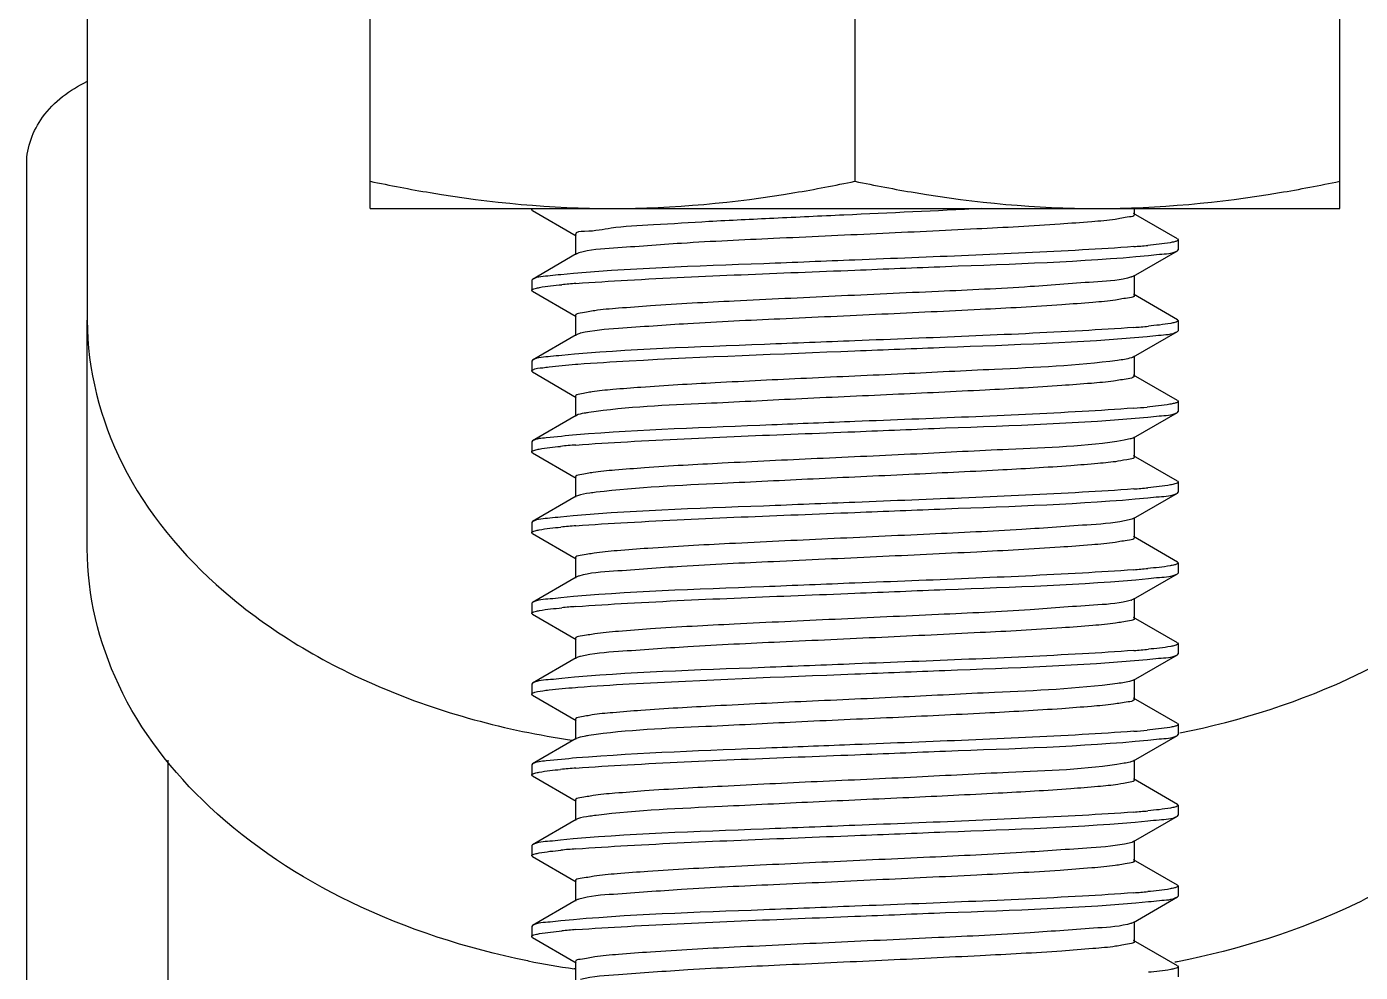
# Model space of a CAD drawing. Extents: x 27938 to 1507990, y 110129 to 923079.
# Drawn here: x 454444.3 to 454738, y 368835.8 to 369044.1 of the extents above; entities that cross this region are included whole.
import ezdxf

# ---------------------------------------------------------------- set-up
doc = ezdxf.new("R2010")
doc.units = 0
doc.header["$LTSCALE"] = 1000
doc.header["$MEASUREMENT"] = 0

msp = doc.modelspace()

# ---------------------------------------------------------------- linework, layer by layer
at = {"linetype": 'Continuous'}
for p, q in [((454519.95, 369004.08), (454519.95, 369537.93)), ((454733.49, 369004.08), (454733.49, 369537.93)), ((454626.72, 369531.92), (454626.72, 369010.09)), ((454457.67, 369322.37), (454457.67, 368979.45)), ((454444.32, 366000.39), (454444.32, 369014.05)), ((454519.95, 369004.08), (454733.49, 369004.08)), ((454555.71, 369003.67), (454555.54, 369003.86)), ((454555.71, 369003.67), (454565.36, 368998.07)), ((454688.27, 369002.75), (454688.27, 369004.08)), ((454697.73, 368997.38), (454688.07, 369002.97)), ((454565.17, 368998.3), (454565.17, 368993.85)), ((454688.07, 368989.18), (454697.73, 368994.77)), ((454697.73, 368997.38), (454697.9, 368997.19)), ((454697.73, 368994.77), (454697.9, 368994.96)), ((454697.9, 368997.19), (454697.9, 368994.96)), ((454565.36, 368994.08), (454555.71, 368988.48)), ((454688.07, 368989.18), (454687.72, 368989.02)), ((454688.27, 368984.95), (454688.27, 368989.4)), ((454555.71, 368988.48), (454555.54, 368988.29)), ((454555.54, 368988.29), (454555.54, 368986.07)), ((454555.71, 368985.87), (454555.54, 368986.07)), ((454555.71, 368985.87), (454565.36, 368980.28)), ((454697.73, 368979.59), (454688.07, 368985.18)), ((454565.17, 368980.5), (454565.17, 368976.06)), ((454457.67, 368929.12), (454457.67, 368979.45)), ((454697.73, 368979.59), (454697.9, 368979.39)), ((454697.73, 368976.97), (454697.9, 368977.17)), ((454697.9, 368979.39), (454697.9, 368977.17)), ((454565.36, 368976.28), (454555.71, 368970.69)), ((454688.07, 368971.38), (454697.73, 368976.97)), ((454688.27, 368967.16), (454688.27, 368971.61)), ((454555.71, 368970.69), (454555.54, 368970.49)), ((454555.54, 368970.49), (454555.54, 368968.27)), ((454555.71, 368968.08), (454555.54, 368968.27)), ((454565.18, 368969.76), (454565.68, 368969.8)), ((454555.71, 368968.08), (454565.36, 368962.48)), ((454697.73, 368961.79), (454688.07, 368967.38)), ((454565.17, 368962.71), (454565.17, 368958.26)), ((454697.73, 368961.79), (454697.9, 368961.6)), ((454697.9, 368961.6), (454697.9, 368959.37)), ((454565.36, 368958.49), (454555.71, 368952.89)), ((454688.07, 368953.59), (454697.73, 368959.18)), ((454697.73, 368959.18), (454697.9, 368959.37)), ((454688.27, 368949.36), (454688.27, 368953.81)), ((454555.71, 368952.89), (454555.54, 368952.7)), ((454555.54, 368952.7), (454555.54, 368950.48)), ((454555.71, 368950.28), (454555.54, 368950.48)), ((454555.71, 368950.28), (454565.36, 368944.69)), ((454697.73, 368944), (454688.07, 368949.59)), ((454565.17, 368944.91), (454565.17, 368940.47)), ((454697.73, 368944), (454697.9, 368943.8)), ((454697.9, 368943.8), (454697.9, 368941.58)), ((454565.36, 368940.69), (454555.71, 368935.1)), ((454565.64, 368940.81), (454565.36, 368940.69)), ((454688.07, 368935.79), (454697.73, 368941.38)), ((454697.73, 368941.38), (454697.9, 368941.58)), ((454688.27, 368931.57), (454688.27, 368936.02)), ((454555.71, 368935.1), (454555.54, 368934.9)), ((454555.54, 368934.9), (454555.54, 368932.68)), ((454555.71, 368932.49), (454555.54, 368932.68)), ((454555.71, 368932.49), (454565.36, 368926.89)), ((454697.73, 368926.2), (454688.07, 368931.79)), ((454565.17, 368927.12), (454565.17, 368922.67)), ((454697.73, 368926.2), (454697.9, 368926.01)), ((454697.9, 368926.01), (454697.9, 368923.78)), ((454565.36, 368922.9), (454555.71, 368917.3)), ((454688.07, 368918), (454697.73, 368923.59)), ((454697.73, 368923.59), (454697.9, 368923.78)), ((454555.71, 368917.3), (454555.54, 368917.11)), ((454555.54, 368917.11), (454555.54, 368914.89)), ((454688.07, 368918), (454687.72, 368917.84)), ((454688.27, 368913.77), (454688.27, 368918.22)), ((454555.71, 368914.69), (454555.54, 368914.89)), ((454555.71, 368914.69), (454565.36, 368909.1)), ((454697.73, 368908.41), (454688.07, 368914)), ((454565.17, 368909.32), (454565.17, 368904.88)), ((454697.73, 368908.41), (454697.9, 368908.21)), ((454697.9, 368908.21), (454697.9, 368905.99)), ((454565.36, 368905.1), (454555.71, 368899.51)), ((454688.07, 368900.2), (454697.73, 368905.79)), ((454697.73, 368905.79), (454697.9, 368905.99)), ((454555.71, 368899.51), (454555.54, 368899.31)), ((454555.54, 368899.31), (454555.54, 368897.09)), ((454565.18, 368898.58), (454565.68, 368898.62)), ((454688.27, 368895.98), (454688.27, 368900.43)), ((454555.71, 368896.9), (454555.54, 368897.09)), ((454555.71, 368896.9), (454565.36, 368891.3)), ((454697.73, 368890.61), (454688.07, 368896.2)), ((454565.17, 368891.53), (454565.17, 368887.08)), ((454697.73, 368890.61), (454697.9, 368890.42)), ((454697.9, 368890.42), (454697.9, 368888.19)), ((454565.36, 368887.31), (454555.71, 368881.71)), ((454564.37, 368886.99), (454564.6, 368886.96)), ((454688.07, 368882.41), (454697.73, 368888)), ((454697.73, 368888), (454697.9, 368888.19)), ((454475.46, 366583.55), (454475.46, 368882.52)), ((454555.71, 368881.71), (454555.54, 368881.52)), ((454555.54, 368881.52), (454555.54, 368879.3)), ((454688.27, 368878.18), (454688.27, 368882.63)), ((454555.71, 368879.1), (454555.54, 368879.3)), ((454555.71, 368879.1), (454565.36, 368873.51)), ((454697.73, 368872.82), (454688.07, 368878.41)), ((454565.17, 368873.73), (454565.17, 368869.29)), ((454697.73, 368872.82), (454697.9, 368872.62)), ((454697.9, 368872.62), (454697.9, 368870.4)), ((454565.36, 368869.51), (454555.71, 368863.92)), ((454565.64, 368869.63), (454565.36, 368869.51)), ((454688.07, 368864.61), (454697.73, 368870.2)), ((454697.73, 368870.2), (454697.9, 368870.4)), ((454555.71, 368863.92), (454555.54, 368863.72)), ((454555.54, 368863.72), (454555.54, 368861.5)), ((454688.27, 368860.39), (454688.27, 368864.84)), ((454555.71, 368861.31), (454555.54, 368861.5)), ((454555.71, 368861.31), (454565.36, 368855.71)), ((454697.73, 368855.02), (454688.07, 368860.61)), ((454565.17, 368855.94), (454565.17, 368851.49)), ((454697.73, 368855.02), (454697.9, 368854.83)), ((454697.9, 368854.83), (454697.9, 368852.6)), ((454565.36, 368851.72), (454555.71, 368846.12)), ((454688.07, 368846.82), (454697.73, 368852.41)), ((454697.73, 368852.41), (454697.9, 368852.6)), ((454555.71, 368846.12), (454555.54, 368845.93)), ((454555.54, 368845.93), (454555.54, 368843.71)), ((454688.07, 368846.82), (454687.72, 368846.66)), ((454688.27, 368842.59), (454688.27, 368847.04)), ((454555.71, 368843.51), (454555.54, 368843.71)), ((454555.71, 368843.51), (454565.36, 368837.92)), ((454697.73, 368837.23), (454688.07, 368842.82)), ((454554.78, 368838.31), (454554.58, 368838.35)), ((454565.11, 368836.55), (454564.88, 368836.59)), ((454565.17, 368838.14), (454565.17, 368833.7)), ((454697.4, 368838.06), (454697.2, 368838.03)), ((454697.63, 368838.11), (454697.4, 368838.06)), ((454697.76, 368838.13), (454697.63, 368838.11)), ((454697.73, 368837.23), (454697.9, 368837.03)), ((454697.9, 368837.03), (454697.9, 368834.81))]:
    msp.add_line(p, q, dxfattribs=at)
for centre, radius, start, end in [((454672.41, 369197.4), 202.32, 274.4572, 275.3373), ((454686.38, 368992.91), 4.11, 287.9093, 289.0439), ((454580.94, 368786.79), 201.39, 94.4567, 95.3502), ((454672.64, 369176.92), 199.64, 274.4562, 275.3757), ((454568.54, 368967.31), 9.56, 103.4604, 104.3304), ((454672.05, 369166.19), 206.72, 274.4595, 275.2732), ((454580.43, 368757.33), 195.24, 94.4466, 95.4486), ((454672.45, 369143.55), 201.86, 274.4571, 275.3431), ((454580.55, 368738.1), 196.68, 94.4521, 95.4224), ((454672.41, 369126.22), 202.32, 274.4572, 275.3373), ((454580.94, 368715.61), 201.39, 94.4567, 95.3502), ((454686.38, 368921.73), 4.11, 287.9093, 289.0439), ((454672.64, 369105.74), 199.64, 274.4562, 275.3757), ((454568.54, 368896.13), 9.56, 103.4604, 104.3304), ((454672.05, 369095.01), 206.72, 274.4595, 275.2732), ((454580.43, 368686.15), 195.24, 94.4466, 95.4486), ((454672.45, 369072.37), 201.86, 274.4571, 275.3431), ((454580.55, 368666.92), 196.68, 94.4521, 95.4224), ((454672.41, 369055.04), 202.32, 274.4572, 275.3373), ((454580.94, 368644.43), 201.39, 94.4567, 95.3502), ((454686.38, 368850.55), 4.11, 287.9093, 289.0439), ((454590.28, 369015.8), 181.01, 258.6889, 261.9339)]:
    msp.add_arc(centre, radius, start, end, dxfattribs=at)
for points, knots in [([(454444.32, 369014.05), (454444.32, 369017.63), (454447.3, 369025.46), (454453.84, 369030.22), (454457.58, 369032.08)], [0, 0, 0, 0, 0.461863, 1, 1, 1, 1]), ([(454519.95, 369010.09), (454524.35, 369009.17), (454541.95, 369005.8), (454559.9, 369004.08), (454573.33, 369004.08)], [0, 0, 0, 0, 0.250789, 1, 1, 1, 1]), ([(454573.33, 369004.08), (454586.76, 369004.08), (454604.72, 369005.8), (454622.32, 369009.17), (454626.72, 369010.09)], [0, 0, 0, 0, 0.749211, 1, 1, 1, 1]), ([(454626.72, 369010.09), (454631.12, 369009.17), (454648.72, 369005.8), (454666.67, 369004.08), (454680.1, 369004.08)], [0, 0, 0, 0, 0.250789, 1, 1, 1, 1]), ([(454680.1, 369004.08), (454693.53, 369004.08), (454711.49, 369005.8), (454729.09, 369009.17), (454733.49, 369010.09)], [0, 0, 0, 0, 0.749211, 1, 1, 1, 1]), ([(454555.54, 369003.86), (454555.54, 369003.9), (454555.6, 369004), (454555.7, 369004.05), (454555.76, 369004.08)], [0, 0, 0, 0, 0.384576, 1, 1, 1, 1]), ([(454654.64, 369004.08), (454644.53, 369003.56), (454629.24, 369002.87), (454609.25, 369001.93), (454595.17, 369001.27), (454583.5, 369000.48), (454573.68, 369000.08), (454569.2, 368998.96), (454565.17, 368999.01), (454565.17, 368998.3)], [0, 0, 0, 0, 0.338564, 0.510837, 0.670229, 0.806445, 0.910702, 0.97638, 1, 1, 1, 1]), ([(454688.26, 369002.75), (454688.26, 369002.35), (454686.17, 369002.11), (454683.6, 369001.53), (454678.17, 369001.11), (454668.19, 369000.33), (454652.27, 368999.5), (454631.28, 368998.51), (454609.61, 368997.49), (454590.26, 368996.62), (454576.03, 368995.47), (454568.38, 368995.03), (454565.91, 368994.29)], [0, 0, 0, 0, 0.009703, 0.035887, 0.07813, 0.135078, 0.284815, 0.464601, 0.649729, 0.81476, 0.937049, 1, 1, 1, 1]), ([(454688.14, 368995.69), (454684.37, 368995.39), (454663.9, 368994.15), (454643.42, 368993.4), (454626.72, 368992.74)], [0, 0, 0, 0, 0.184553, 1, 1, 1, 1]), ([(454697.08, 368996.76), (454696.77, 368996.68), (454694.84, 368996.29), (454692.87, 368996.11), (454691.23, 368995.95)], [0, 0, 0, 0, 0.163341, 1, 1, 1, 1]), ([(454691.34, 368993.74), (454692.16, 368993.81), (454694.26, 368994.11), (454696.57, 368994.1), (454697.73, 368994.77)], [0, 0, 0, 0, 0.379133, 1, 1, 1, 1]), ([(454697.9, 368997.19), (454697.89, 368997.09), (454697.56, 368996.88), (454697.29, 368996.81), (454697.08, 368996.76)], [0, 0, 0, 0, 0.314295, 1, 1, 1, 1]), ([(454626.72, 368992.74), (454620.03, 368992.47), (454598.44, 368991.55), (454576.82, 368990.93), (454561.96, 368989.5)], [0, 0, 0, 0, 0.309586, 1, 1, 1, 1]), ([(454565.91, 368994.29), (454565.8, 368994.26), (454565.62, 368994.2), (454565.44, 368994.12), (454565.36, 368994.08)], [0, 0, 0, 0, 0.569522, 1, 1, 1, 1]), ([(454626.72, 368990.51), (454633.38, 368990.78), (454654.92, 368991.7), (454676.51, 368992.33), (454691.34, 368993.74)], [0, 0, 0, 0, 0.309073, 1, 1, 1, 1]), ([(454561.96, 368989.5), (454561.17, 368989.43), (454559.1, 368989.13), (454556.84, 368989.14), (454555.71, 368988.48)], [0, 0, 0, 0, 0.378727, 1, 1, 1, 1]), ([(454687.64, 368989), (454685.26, 368988.23), (454677.69, 368987.83), (454663.59, 368986.64), (454644.26, 368985.78), (454622.53, 368984.76), (454601.42, 368983.77), (454585.4, 368982.94), (454575.35, 368982.15), (454569.87, 368981.73), (454567.29, 368981.14), (454565.17, 368980.9), (454565.17, 368980.5)], [0, 0, 0, 0, 0.061098, 0.182334, 0.347135, 0.532706, 0.713328, 0.863975, 0.921317, 0.963856, 0.990226, 1, 1, 1, 1]), ([(454565.29, 368987.57), (454569.07, 368987.86), (454589.53, 368989.1), (454610.02, 368989.85), (454626.72, 368990.51)], [0, 0, 0, 0, 0.184541, 1, 1, 1, 1]), ([(454555.54, 368986.07), (454555.54, 368986.16), (454555.86, 368986.36), (454556.13, 368986.43), (454556.33, 368986.49)], [0, 0, 0, 0, 0.315177, 1, 1, 1, 1]), ([(454556.33, 368986.49), (454556.64, 368986.57), (454558.57, 368986.96), (454560.53, 368987.14), (454562.17, 368987.3)], [0, 0, 0, 0, 0.16229, 1, 1, 1, 1]), ([(454688.26, 368984.95), (454688.27, 368984.56), (454686.22, 368984.32), (454683.72, 368983.75), (454678.42, 368983.33), (454668.66, 368982.56), (454653.06, 368981.74), (454632.41, 368980.76), (454610.93, 368979.77), (454591.57, 368978.87), (454576.97, 368977.81), (454569.04, 368977.25), (454566.32, 368976.6)], [0, 0, 0, 0, 0.009517, 0.035128, 0.076492, 0.132277, 0.279305, 0.456588, 0.640385, 0.806077, 0.931494, 1, 1, 1, 1]), ([(454457.67, 368979.45), (454457.67, 368968.58), (454463.62, 368945.52), (454487.51, 368917.11), (454522.43, 368896.44), (454549.88, 368889.09), (454564.37, 368886.99)], [0, 0, 0, 0, 0.21365, 0.448299, 0.712201, 1, 1, 1, 1]), ([(454688.15, 368977.89), (454684.38, 368977.6), (454663.91, 368976.36), (454643.42, 368975.61), (454626.72, 368974.94)], [0, 0, 0, 0, 0.184509, 1, 1, 1, 1]), ([(454697.19, 368978.99), (454696.89, 368978.91), (454694.95, 368978.51), (454692.99, 368978.32), (454691.34, 368978.17)], [0, 0, 0, 0, 0.159053, 1, 1, 1, 1]), ([(454697.9, 368979.39), (454697.9, 368979.3), (454697.61, 368979.11), (454697.37, 368979.04), (454697.19, 368978.99)], [0, 0, 0, 0, 0.319254, 1, 1, 1, 1]), ([(454698.26, 368888.56), (454711.72, 368891.23), (454737.05, 368899.3), (454768.95, 368920), (454790.48, 368947.41), (454795.77, 368969.15), (454795.77, 368979.45)], [0, 0, 0, 0, 0.287091, 0.549791, 0.784575, 1, 1, 1, 1]), ([(454626.72, 368974.94), (454620.07, 368974.68), (454598.55, 368973.76), (454576.99, 368973.13), (454562.17, 368971.73)], [0, 0, 0, 0, 0.308784, 1, 1, 1, 1]), ([(454566.18, 368976.57), (454566.01, 368976.53), (454565.74, 368976.45), (454565.47, 368976.34), (454565.37, 368976.28)], [0, 0, 0, 0, 0.585672, 1, 1, 1, 1]), ([(454626.72, 368972.72), (454633.32, 368972.98), (454654.77, 368973.89), (454676.25, 368974.54), (454691.05, 368975.91)], [0, 0, 0, 0, 0.307895, 1, 1, 1, 1]), ([(454691.05, 368975.91), (454691.9, 368975.99), (454694.1, 368976.3), (454696.52, 368976.27), (454697.73, 368976.97)], [0, 0, 0, 0, 0.380051, 1, 1, 1, 1]), ([(454562.17, 368971.73), (454561.34, 368971.65), (454559.21, 368971.35), (454556.88, 368971.37), (454555.71, 368970.69)], [0, 0, 0, 0, 0.379378, 1, 1, 1, 1]), ([(454565.68, 368969.8), (454569.46, 368970.09), (454589.79, 368971.31), (454610.15, 368972.06), (454626.72, 368972.72)], [0, 0, 0, 0, 0.186017, 1, 1, 1, 1]), ([(454688.07, 368971.38), (454687.92, 368971.3), (454686.78, 368970.9), (454685.58, 368970.76), (454684.55, 368970.62)], [0, 0, 0, 0, 0.140461, 1, 1, 1, 1]), ([(454555.54, 368968.27), (454555.54, 368968.35), (454556.37, 368968.95), (454557.21, 368968.9), (454557.99, 368969.02)], [0, 0, 0, 0, 0.092798, 1, 1, 1, 1]), ([(454557.99, 368969.02), (454558.45, 368969.09), (454560.83, 368969.4), (454563.24, 368969.61), (454565.18, 368969.76)], [0, 0, 0, 0, 0.190958, 1, 1, 1, 1]), ([(454684.55, 368970.62), (454675.59, 368969.41), (454659.82, 368968.8), (454636.98, 368967.6), (454616.45, 368966.7), (454597.21, 368965.76), (454582.9, 368964.97), (454574.03, 368964.25), (454569.26, 368963.84), (454566.99, 368963.32), (454565.17, 368963.06), (454565.17, 368962.71)], [0, 0, 0, 0, 0.226556, 0.394464, 0.573122, 0.741029, 0.877994, 0.929534, 0.967621, 0.99116, 1, 1, 1, 1]), ([(454688.22, 368967.05), (454687.91, 368966.68), (454686.18, 368966.49), (454683.19, 368965.92), (454678.24, 368965.52), (454668.86, 368964.79), (454654.24, 368964.01), (454634.72, 368963.06), (454614.2, 368962.17), (454591.9, 368960.95), (454576.63, 368960.43), (454568.11, 368959.14)], [0, 0, 0, 0, 0.011937, 0.038615, 0.07957, 0.133598, 0.274096, 0.443272, 0.620779, 0.785256, 1, 1, 1, 1]), ([(454688.27, 368967.16), (454688.27, 368967.14), (454688.26, 368967.1), (454688.23, 368967.06), (454688.22, 368967.05)], [0, 0, 0, 0, 0.463467, 1, 1, 1, 1]), ([(454688.12, 368960.1), (454684.35, 368959.8), (454663.89, 368958.56), (454643.41, 368957.81), (454626.72, 368957.15)], [0, 0, 0, 0, 0.184619, 1, 1, 1, 1]), ([(454697.06, 368961.16), (454696.74, 368961.08), (454694.75, 368960.69), (454692.73, 368960.5), (454691.05, 368960.34)], [0, 0, 0, 0, 0.163149, 1, 1, 1, 1]), ([(454697.9, 368961.6), (454697.9, 368961.5), (454697.55, 368961.29), (454697.27, 368961.22), (454697.06, 368961.16)], [0, 0, 0, 0, 0.312916, 1, 1, 1, 1]), ([(454568.11, 368959.14), (454567.78, 368959.09), (454566.86, 368958.92), (454565.89, 368958.79), (454565.37, 368958.49)], [0, 0, 0, 0, 0.353551, 1, 1, 1, 1]), ([(454626.72, 368957.15), (454620.63, 368956.91), (454600.18, 368956.06), (454579.72, 368955.33), (454565.39, 368954.21)], [0, 0, 0, 0, 0.297814, 1, 1, 1, 1]), ([(454626.72, 368954.92), (454633.36, 368955.19), (454654.88, 368956.11), (454676.43, 368956.74), (454691.25, 368958.14)], [0, 0, 0, 0, 0.308711, 1, 1, 1, 1]), ([(454691.25, 368958.14), (454692.08, 368958.22), (454694.21, 368958.52), (454696.55, 368958.5), (454697.73, 368959.18)], [0, 0, 0, 0, 0.379419, 1, 1, 1, 1]), ([(454565.39, 368954.21), (454563.17, 368954.03), (454560.01, 368953.59), (454556.6, 368953.41), (454555.71, 368952.89)], [0, 0, 0, 0, 0.683777, 1, 1, 1, 1]), ([(454565.29, 368951.98), (454569.06, 368952.27), (454589.53, 368953.51), (454610.01, 368954.26), (454626.72, 368954.92)], [0, 0, 0, 0, 0.184504, 1, 1, 1, 1]), ([(454688.07, 368953.59), (454687.84, 368953.45), (454687.14, 368953.26), (454686.45, 368953.12), (454686.01, 368953.04)], [0, 0, 0, 0, 0.374139, 1, 1, 1, 1]), ([(454555.54, 368950.48), (454555.54, 368950.57), (454555.83, 368950.76), (454556.08, 368950.83), (454556.26, 368950.88)], [0, 0, 0, 0, 0.319044, 1, 1, 1, 1]), ([(454556.26, 368950.88), (454556.56, 368950.96), (454558.42, 368951.35), (454560.31, 368951.53), (454561.89, 368951.68)], [0, 0, 0, 0, 0.160861, 1, 1, 1, 1]), ([(454686.01, 368953.04), (454677.62, 368951.6), (454662.29, 368951.2), (454639.76, 368949.92), (454618.73, 368949.02), (454598.78, 368948.04), (454583.82, 368947.24), (454574.52, 368946.49), (454569.48, 368946.08), (454567.1, 368945.54), (454565.17, 368945.28), (454565.17, 368944.91)], [0, 0, 0, 0, 0.210773, 0.377666, 0.558838, 0.731273, 0.873076, 0.926648, 0.966309, 0.990838, 1, 1, 1, 1]), ([(454688.27, 368949.36), (454688.26, 368949.02), (454686.5, 368948.75), (454684.28, 368948.26), (454679.64, 368947.84), (454670.99, 368947.13), (454657, 368946.35), (454638.13, 368945.43), (454617.86, 368944.53), (454594.91, 368943.36), (454578.95, 368942.68), (454569.74, 368941.56)], [0, 0, 0, 0, 0.008683, 0.031763, 0.069103, 0.119686, 0.254361, 0.420111, 0.597552, 0.765912, 1, 1, 1, 1]), ([(454688.14, 368942.3), (454684.37, 368942), (454663.91, 368940.77), (454643.42, 368940.02), (454626.72, 368939.35)], [0, 0, 0, 0, 0.184538, 1, 1, 1, 1]), ([(454697.17, 368943.4), (454696.86, 368943.31), (454694.91, 368942.91), (454692.92, 368942.73), (454691.25, 368942.57)], [0, 0, 0, 0, 0.159502, 1, 1, 1, 1]), ([(454697.9, 368943.8), (454697.9, 368943.71), (454697.6, 368943.51), (454697.36, 368943.45), (454697.17, 368943.4)], [0, 0, 0, 0, 0.318137, 1, 1, 1, 1]), ([(454626.72, 368939.35), (454620.02, 368939.09), (454598.41, 368938.16), (454576.75, 368937.54), (454561.89, 368936.11)], [0, 0, 0, 0, 0.309919, 1, 1, 1, 1]), ([(454569.74, 368941.56), (454569.27, 368941.51), (454567.89, 368941.31), (454566.49, 368941.14), (454565.64, 368940.81)], [0, 0, 0, 0, 0.341642, 1, 1, 1, 1]), ([(454626.72, 368937.13), (454633.36, 368937.39), (454654.87, 368938.31), (454676.41, 368938.95), (454691.23, 368940.34)], [0, 0, 0, 0, 0.308641, 1, 1, 1, 1]), ([(454691.23, 368940.34), (454692.06, 368940.42), (454694.21, 368940.72), (454696.55, 368940.7), (454697.73, 368941.38)], [0, 0, 0, 0, 0.379512, 1, 1, 1, 1]), ([(454561.89, 368936.11), (454561.1, 368936.03), (454559.06, 368935.74), (454556.83, 368935.75), (454555.71, 368935.1)], [0, 0, 0, 0, 0.378482, 1, 1, 1, 1]), ([(454565.28, 368934.18), (454569.05, 368934.48), (454589.52, 368935.72), (454610.01, 368936.46), (454626.72, 368937.13)], [0, 0, 0, 0, 0.184493, 1, 1, 1, 1]), ([(454555.54, 368932.68), (454555.54, 368932.77), (454555.83, 368932.97), (454556.08, 368933.03), (454556.27, 368933.09)], [0, 0, 0, 0, 0.318595, 1, 1, 1, 1]), ([(454556.27, 368933.09), (454556.56, 368933.17), (454558.45, 368933.56), (454560.36, 368933.74), (454561.96, 368933.89)], [0, 0, 0, 0, 0.160696, 1, 1, 1, 1]), ([(454687.11, 368935.47), (454684.39, 368934.82), (454676.45, 368934.26), (454661.85, 368933.21), (454642.49, 368932.3), (454621.01, 368931.31), (454600.36, 368930.33), (454584.77, 368929.51), (454575.01, 368928.74), (454569.71, 368928.32), (454567.21, 368927.75), (454565.17, 368927.51), (454565.17, 368927.12)], [0, 0, 0, 0, 0.068576, 0.194029, 0.359725, 0.543506, 0.720761, 0.867753, 0.923531, 0.964877, 0.99049, 1, 1, 1, 1]), ([(454688.07, 368935.79), (454687.95, 368935.72), (454687.63, 368935.6), (454687.31, 368935.51), (454687.11, 368935.47)], [0, 0, 0, 0, 0.406881, 1, 1, 1, 1]), ([(454688.26, 368931.57), (454688.26, 368931.17), (454686.17, 368930.93), (454683.6, 368930.35), (454678.17, 368929.93), (454668.19, 368929.15), (454652.27, 368928.32), (454631.28, 368927.33), (454609.61, 368926.31), (454590.26, 368925.44), (454576.03, 368924.29), (454568.38, 368923.85), (454565.91, 368923.11)], [0, 0, 0, 0, 0.009703, 0.035887, 0.07813, 0.135078, 0.284815, 0.464601, 0.649729, 0.81476, 0.937049, 1, 1, 1, 1]), ([(454554.58, 368838.35), (454541.19, 368841.05), (454515.99, 368849.17), (454484.29, 368869.86), (454462.92, 368897.2), (454457.67, 368918.86), (454457.67, 368929.12)], [0, 0, 0, 0, 0.287033, 0.549656, 0.784455, 1, 1, 1, 1]), ([(454795.77, 368929.12), (454795.77, 368918.79), (454790.44, 368896.97), (454768.79, 368869.51), (454736.73, 368848.81), (454711.28, 368840.77), (454697.76, 368838.13)], [0, 0, 0, 0, 0.215323, 0.450097, 0.712862, 1, 1, 1, 1]), ([(454688.14, 368924.51), (454684.37, 368924.21), (454663.9, 368922.97), (454643.42, 368922.22), (454626.72, 368921.56)], [0, 0, 0, 0, 0.184553, 1, 1, 1, 1]), ([(454697.08, 368925.58), (454696.77, 368925.5), (454694.84, 368925.11), (454692.87, 368924.93), (454691.23, 368924.77)], [0, 0, 0, 0, 0.163341, 1, 1, 1, 1]), ([(454697.9, 368926.01), (454697.89, 368925.91), (454697.56, 368925.7), (454697.29, 368925.63), (454697.08, 368925.58)], [0, 0, 0, 0, 0.314295, 1, 1, 1, 1]), ([(454626.72, 368921.56), (454620.03, 368921.29), (454598.44, 368920.37), (454576.82, 368919.75), (454561.96, 368918.32)], [0, 0, 0, 0, 0.309586, 1, 1, 1, 1]), ([(454565.91, 368923.11), (454565.8, 368923.08), (454565.62, 368923.02), (454565.44, 368922.94), (454565.36, 368922.9)], [0, 0, 0, 0, 0.569522, 1, 1, 1, 1]), ([(454626.72, 368919.33), (454633.38, 368919.6), (454654.92, 368920.52), (454676.51, 368921.15), (454691.34, 368922.56)], [0, 0, 0, 0, 0.309073, 1, 1, 1, 1]), ([(454691.34, 368922.56), (454692.16, 368922.64), (454694.26, 368922.93), (454696.57, 368922.92), (454697.73, 368923.59)], [0, 0, 0, 0, 0.379133, 1, 1, 1, 1]), ([(454561.96, 368918.32), (454561.17, 368918.25), (454559.1, 368917.95), (454556.84, 368917.96), (454555.71, 368917.3)], [0, 0, 0, 0, 0.378727, 1, 1, 1, 1]), ([(454565.29, 368916.39), (454569.07, 368916.68), (454589.53, 368917.92), (454610.02, 368918.67), (454626.72, 368919.33)], [0, 0, 0, 0, 0.184541, 1, 1, 1, 1]), ([(454556.33, 368915.31), (454556.64, 368915.39), (454558.57, 368915.78), (454560.53, 368915.96), (454562.17, 368916.12)], [0, 0, 0, 0, 0.16229, 1, 1, 1, 1]), ([(454687.64, 368917.82), (454685.26, 368917.05), (454677.69, 368916.65), (454663.59, 368915.46), (454644.26, 368914.6), (454622.53, 368913.58), (454601.42, 368912.59), (454585.4, 368911.76), (454575.35, 368910.97), (454569.87, 368910.55), (454567.29, 368909.96), (454565.17, 368909.72), (454565.17, 368909.32)], [0, 0, 0, 0, 0.061098, 0.182334, 0.347135, 0.532706, 0.713328, 0.863975, 0.921317, 0.963856, 0.990226, 1, 1, 1, 1]), ([(454555.54, 368914.89), (454555.54, 368914.98), (454555.86, 368915.19), (454556.13, 368915.25), (454556.33, 368915.31)], [0, 0, 0, 0, 0.315177, 1, 1, 1, 1]), ([(454688.26, 368913.77), (454688.27, 368913.38), (454686.22, 368913.14), (454683.72, 368912.57), (454678.42, 368912.15), (454668.66, 368911.38), (454653.06, 368910.56), (454632.41, 368909.58), (454610.93, 368908.59), (454591.57, 368907.69), (454576.97, 368906.63), (454569.04, 368906.07), (454566.32, 368905.42)], [0, 0, 0, 0, 0.009517, 0.035128, 0.076492, 0.132277, 0.279305, 0.456588, 0.640385, 0.806077, 0.931494, 1, 1, 1, 1]), ([(454688.15, 368906.71), (454684.38, 368906.42), (454663.91, 368905.18), (454643.42, 368904.43), (454626.72, 368903.76)], [0, 0, 0, 0, 0.184509, 1, 1, 1, 1]), ([(454697.19, 368907.81), (454696.89, 368907.73), (454694.95, 368907.33), (454692.99, 368907.14), (454691.34, 368906.99)], [0, 0, 0, 0, 0.159053, 1, 1, 1, 1]), ([(454697.9, 368908.21), (454697.9, 368908.12), (454697.61, 368907.93), (454697.37, 368907.86), (454697.19, 368907.81)], [0, 0, 0, 0, 0.319254, 1, 1, 1, 1]), ([(454626.72, 368903.76), (454620.07, 368903.5), (454598.55, 368902.58), (454576.99, 368901.95), (454562.17, 368900.55)], [0, 0, 0, 0, 0.308784, 1, 1, 1, 1]), ([(454566.18, 368905.39), (454566.01, 368905.35), (454565.74, 368905.27), (454565.47, 368905.16), (454565.37, 368905.1)], [0, 0, 0, 0, 0.585672, 1, 1, 1, 1]), ([(454626.72, 368901.54), (454633.32, 368901.8), (454654.77, 368902.71), (454676.25, 368903.36), (454691.05, 368904.73)], [0, 0, 0, 0, 0.307895, 1, 1, 1, 1]), ([(454691.05, 368904.73), (454691.9, 368904.81), (454694.1, 368905.12), (454696.52, 368905.09), (454697.73, 368905.79)], [0, 0, 0, 0, 0.380051, 1, 1, 1, 1]), ([(454565.68, 368898.62), (454569.46, 368898.91), (454589.79, 368900.13), (454610.15, 368900.88), (454626.72, 368901.54)], [0, 0, 0, 0, 0.186017, 1, 1, 1, 1]), ([(454555.54, 368897.09), (454555.54, 368897.17), (454556.37, 368897.77), (454557.21, 368897.72), (454557.99, 368897.84)], [0, 0, 0, 0, 0.092798, 1, 1, 1, 1]), ([(454562.17, 368900.55), (454561.34, 368900.47), (454559.21, 368900.17), (454556.88, 368900.19), (454555.71, 368899.51)], [0, 0, 0, 0, 0.379378, 1, 1, 1, 1]), ([(454557.99, 368897.84), (454558.45, 368897.91), (454560.83, 368898.22), (454563.24, 368898.43), (454565.18, 368898.58)], [0, 0, 0, 0, 0.190958, 1, 1, 1, 1]), ([(454684.55, 368899.44), (454675.59, 368898.23), (454659.82, 368897.62), (454636.98, 368896.42), (454616.45, 368895.52), (454597.21, 368894.58), (454582.9, 368893.79), (454574.03, 368893.07), (454569.26, 368892.66), (454566.99, 368892.14), (454565.17, 368891.88), (454565.17, 368891.53)], [0, 0, 0, 0, 0.226556, 0.394464, 0.573122, 0.741029, 0.877994, 0.929534, 0.967621, 0.99116, 1, 1, 1, 1]), ([(454688.07, 368900.2), (454687.92, 368900.12), (454686.78, 368899.72), (454685.58, 368899.58), (454684.55, 368899.44)], [0, 0, 0, 0, 0.140461, 1, 1, 1, 1]), ([(454688.22, 368895.87), (454687.91, 368895.5), (454686.18, 368895.31), (454683.19, 368894.74), (454678.24, 368894.34), (454668.86, 368893.61), (454654.24, 368892.83), (454634.72, 368891.88), (454614.2, 368890.99), (454591.9, 368889.77), (454576.63, 368889.25), (454568.11, 368887.96)], [0, 0, 0, 0, 0.011937, 0.038615, 0.07957, 0.133598, 0.274096, 0.443272, 0.620779, 0.785256, 1, 1, 1, 1]), ([(454688.27, 368895.98), (454688.27, 368895.96), (454688.26, 368895.92), (454688.23, 368895.88), (454688.22, 368895.87)], [0, 0, 0, 0, 0.463467, 1, 1, 1, 1]), ([(454688.12, 368888.92), (454684.35, 368888.62), (454663.89, 368887.38), (454643.41, 368886.63), (454626.72, 368885.97)], [0, 0, 0, 0, 0.184619, 1, 1, 1, 1]), ([(454697.06, 368889.98), (454696.74, 368889.9), (454694.75, 368889.51), (454692.73, 368889.32), (454691.05, 368889.16)], [0, 0, 0, 0, 0.163149, 1, 1, 1, 1]), ([(454697.9, 368890.42), (454697.9, 368890.32), (454697.55, 368890.11), (454697.27, 368890.04), (454697.06, 368889.98)], [0, 0, 0, 0, 0.312916, 1, 1, 1, 1]), ([(454568.11, 368887.96), (454567.78, 368887.91), (454566.86, 368887.74), (454565.89, 368887.61), (454565.37, 368887.31)], [0, 0, 0, 0, 0.353551, 1, 1, 1, 1]), ([(454626.72, 368885.97), (454620.63, 368885.73), (454600.18, 368884.88), (454579.72, 368884.15), (454565.39, 368883.03)], [0, 0, 0, 0, 0.297814, 1, 1, 1, 1]), ([(454626.72, 368883.74), (454633.36, 368884.01), (454654.88, 368884.93), (454676.43, 368885.56), (454691.25, 368886.96)], [0, 0, 0, 0, 0.308711, 1, 1, 1, 1]), ([(454691.25, 368886.96), (454692.08, 368887.04), (454694.21, 368887.34), (454696.55, 368887.32), (454697.73, 368888)], [0, 0, 0, 0, 0.379419, 1, 1, 1, 1]), ([(454565.39, 368883.03), (454563.17, 368882.85), (454560.01, 368882.41), (454556.6, 368882.23), (454555.71, 368881.71)], [0, 0, 0, 0, 0.683777, 1, 1, 1, 1]), ([(454565.29, 368880.8), (454569.06, 368881.09), (454589.53, 368882.33), (454610.01, 368883.08), (454626.72, 368883.74)], [0, 0, 0, 0, 0.184504, 1, 1, 1, 1]), ([(454556.26, 368879.7), (454556.56, 368879.78), (454558.42, 368880.17), (454560.31, 368880.35), (454561.89, 368880.5)], [0, 0, 0, 0, 0.160861, 1, 1, 1, 1]), ([(454686.01, 368881.86), (454677.62, 368880.42), (454662.29, 368880.02), (454639.76, 368878.74), (454618.73, 368877.84), (454598.78, 368876.86), (454583.82, 368876.06), (454574.52, 368875.31), (454569.48, 368874.9), (454567.1, 368874.36), (454565.17, 368874.1), (454565.17, 368873.73)], [0, 0, 0, 0, 0.210773, 0.377666, 0.558838, 0.731273, 0.873076, 0.926648, 0.966309, 0.990838, 1, 1, 1, 1]), ([(454688.07, 368882.41), (454687.84, 368882.27), (454687.14, 368882.08), (454686.45, 368881.94), (454686.01, 368881.86)], [0, 0, 0, 0, 0.374139, 1, 1, 1, 1]), ([(454555.54, 368879.3), (454555.54, 368879.39), (454555.83, 368879.58), (454556.08, 368879.65), (454556.26, 368879.7)], [0, 0, 0, 0, 0.319044, 1, 1, 1, 1]), ([(454688.27, 368878.18), (454688.26, 368877.84), (454686.5, 368877.57), (454684.28, 368877.08), (454679.64, 368876.66), (454670.99, 368875.95), (454657, 368875.17), (454638.13, 368874.25), (454617.86, 368873.35), (454594.91, 368872.18), (454578.95, 368871.5), (454569.74, 368870.38)], [0, 0, 0, 0, 0.008683, 0.031763, 0.069103, 0.119686, 0.254361, 0.420111, 0.597552, 0.765912, 1, 1, 1, 1]), ([(454697.17, 368872.22), (454696.86, 368872.13), (454694.91, 368871.73), (454692.92, 368871.55), (454691.25, 368871.39)], [0, 0, 0, 0, 0.159502, 1, 1, 1, 1]), ([(454697.9, 368872.62), (454697.9, 368872.53), (454697.6, 368872.33), (454697.36, 368872.27), (454697.17, 368872.22)], [0, 0, 0, 0, 0.318137, 1, 1, 1, 1]), ([(454569.74, 368870.38), (454569.27, 368870.33), (454567.89, 368870.13), (454566.49, 368869.96), (454565.64, 368869.63)], [0, 0, 0, 0, 0.341642, 1, 1, 1, 1]), ([(454688.14, 368871.12), (454684.37, 368870.82), (454663.91, 368869.59), (454643.42, 368868.84), (454626.72, 368868.17)], [0, 0, 0, 0, 0.184538, 1, 1, 1, 1]), ([(454626.72, 368865.95), (454633.36, 368866.21), (454654.87, 368867.13), (454676.41, 368867.77), (454691.23, 368869.16)], [0, 0, 0, 0, 0.308641, 1, 1, 1, 1]), ([(454691.23, 368869.16), (454692.06, 368869.24), (454694.21, 368869.54), (454696.55, 368869.52), (454697.73, 368870.2)], [0, 0, 0, 0, 0.379512, 1, 1, 1, 1]), ([(454626.72, 368868.17), (454620.02, 368867.91), (454598.41, 368866.98), (454576.75, 368866.36), (454561.89, 368864.93)], [0, 0, 0, 0, 0.309919, 1, 1, 1, 1]), ([(454565.28, 368863), (454569.05, 368863.3), (454589.52, 368864.54), (454610.01, 368865.28), (454626.72, 368865.95)], [0, 0, 0, 0, 0.184493, 1, 1, 1, 1]), ([(454561.89, 368864.93), (454561.1, 368864.85), (454559.06, 368864.56), (454556.83, 368864.57), (454555.71, 368863.92)], [0, 0, 0, 0, 0.378482, 1, 1, 1, 1]), ([(454556.27, 368861.91), (454556.56, 368861.99), (454558.45, 368862.38), (454560.36, 368862.56), (454561.96, 368862.71)], [0, 0, 0, 0, 0.160696, 1, 1, 1, 1]), ([(454687.11, 368864.29), (454684.39, 368863.64), (454676.45, 368863.08), (454661.85, 368862.03), (454642.49, 368861.12), (454621.01, 368860.13), (454600.36, 368859.15), (454584.77, 368858.33), (454575.01, 368857.56), (454569.71, 368857.14), (454567.21, 368856.57), (454565.17, 368856.33), (454565.17, 368855.94)], [0, 0, 0, 0, 0.068576, 0.194029, 0.359725, 0.543506, 0.720761, 0.867753, 0.923531, 0.964877, 0.99049, 1, 1, 1, 1]), ([(454688.07, 368864.61), (454687.95, 368864.54), (454687.63, 368864.42), (454687.31, 368864.33), (454687.11, 368864.29)], [0, 0, 0, 0, 0.406881, 1, 1, 1, 1]), ([(454555.54, 368861.5), (454555.54, 368861.59), (454555.83, 368861.79), (454556.08, 368861.85), (454556.27, 368861.91)], [0, 0, 0, 0, 0.318595, 1, 1, 1, 1]), ([(454688.26, 368860.39), (454688.26, 368859.99), (454686.17, 368859.75), (454683.6, 368859.17), (454678.17, 368858.75), (454668.19, 368857.97), (454652.27, 368857.14), (454631.28, 368856.15), (454609.61, 368855.13), (454590.26, 368854.26), (454576.03, 368853.11), (454568.38, 368852.67), (454565.91, 368851.93)], [0, 0, 0, 0, 0.009703, 0.035887, 0.07813, 0.135078, 0.284815, 0.464601, 0.649729, 0.81476, 0.937049, 1, 1, 1, 1]), ([(454697.08, 368854.4), (454696.77, 368854.32), (454694.84, 368853.93), (454692.87, 368853.75), (454691.23, 368853.59)], [0, 0, 0, 0, 0.163341, 1, 1, 1, 1]), ([(454697.9, 368854.83), (454697.89, 368854.73), (454697.56, 368854.52), (454697.29, 368854.45), (454697.08, 368854.4)], [0, 0, 0, 0, 0.314295, 1, 1, 1, 1]), ([(454565.91, 368851.93), (454565.8, 368851.9), (454565.62, 368851.84), (454565.44, 368851.76), (454565.36, 368851.72)], [0, 0, 0, 0, 0.569522, 1, 1, 1, 1]), ([(454688.14, 368853.33), (454684.37, 368853.03), (454663.9, 368851.79), (454643.42, 368851.04), (454626.72, 368850.38)], [0, 0, 0, 0, 0.184553, 1, 1, 1, 1]), ([(454626.72, 368848.15), (454633.38, 368848.42), (454654.92, 368849.34), (454676.51, 368849.97), (454691.34, 368851.38)], [0, 0, 0, 0, 0.309073, 1, 1, 1, 1]), ([(454691.34, 368851.38), (454692.16, 368851.46), (454694.26, 368851.75), (454696.57, 368851.74), (454697.73, 368852.41)], [0, 0, 0, 0, 0.379133, 1, 1, 1, 1]), ([(454626.72, 368850.38), (454620.03, 368850.11), (454598.44, 368849.19), (454576.82, 368848.57), (454561.96, 368847.14)], [0, 0, 0, 0, 0.309586, 1, 1, 1, 1]), ([(454565.29, 368845.21), (454569.07, 368845.5), (454589.53, 368846.74), (454610.02, 368847.49), (454626.72, 368848.15)], [0, 0, 0, 0, 0.184541, 1, 1, 1, 1]), ([(454561.96, 368847.14), (454561.17, 368847.07), (454559.1, 368846.77), (454556.84, 368846.78), (454555.71, 368846.12)], [0, 0, 0, 0, 0.378727, 1, 1, 1, 1]), ([(454556.33, 368844.13), (454556.64, 368844.21), (454558.57, 368844.6), (454560.53, 368844.78), (454562.17, 368844.94)], [0, 0, 0, 0, 0.16229, 1, 1, 1, 1]), ([(454687.64, 368846.64), (454685.26, 368845.87), (454677.69, 368845.47), (454663.59, 368844.28), (454644.26, 368843.42), (454622.53, 368842.4), (454601.42, 368841.41), (454585.4, 368840.58), (454575.35, 368839.79), (454569.87, 368839.37), (454567.29, 368838.78), (454565.17, 368838.54), (454565.17, 368838.14)], [0, 0, 0, 0, 0.061098, 0.182334, 0.347135, 0.532706, 0.713328, 0.863975, 0.921317, 0.963856, 0.990226, 1, 1, 1, 1]), ([(454555.54, 368843.71), (454555.54, 368843.8), (454555.86, 368844.01), (454556.13, 368844.07), (454556.33, 368844.13)], [0, 0, 0, 0, 0.315177, 1, 1, 1, 1]), ([(454688.26, 368842.59), (454688.27, 368842.21), (454686.22, 368841.96), (454683.72, 368841.39), (454678.42, 368840.97), (454668.66, 368840.2), (454653.06, 368839.38), (454632.41, 368838.4), (454610.93, 368837.41), (454591.57, 368836.51), (454576.97, 368835.45), (454569.04, 368834.89), (454566.32, 368834.24)], [0, 0, 0, 0, 0.009517, 0.035128, 0.076492, 0.132277, 0.279305, 0.456588, 0.640385, 0.806077, 0.931494, 1, 1, 1, 1]), ([(454697.19, 368836.63), (454696.89, 368836.55), (454694.95, 368836.15), (454692.99, 368835.96), (454691.34, 368835.81)], [0, 0, 0, 0, 0.159053, 1, 1, 1, 1]), ([(454697.9, 368837.03), (454697.9, 368836.94), (454697.61, 368836.75), (454697.37, 368836.68), (454697.19, 368836.63)], [0, 0, 0, 0, 0.319254, 1, 1, 1, 1])]:
    msp.add_open_spline(points, degree=3, knots=knots, dxfattribs=at)

doc.saveas('drawing.dxf')
